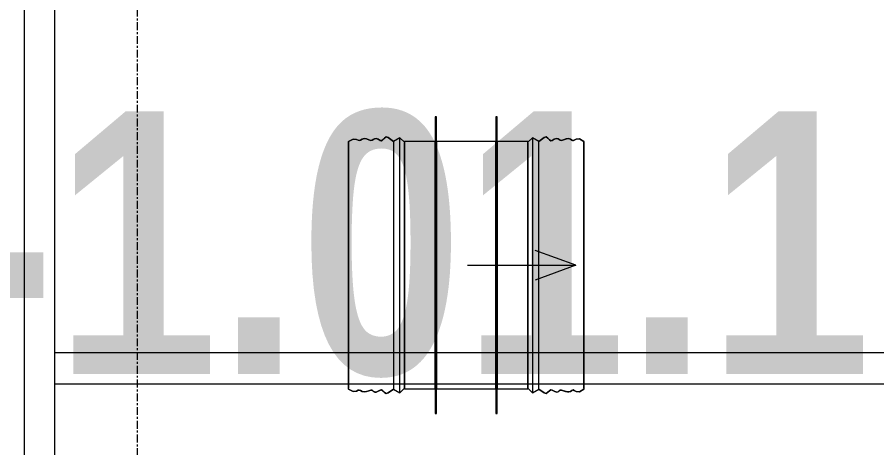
# Model space of a CAD drawing. Header units: millimetres. Extents: x -22227 to 20164, y 15335 to 61747.
# Drawn here: x 3007 to 4398, y 55438 to 56135 of the extents above; entities that cross this region are included whole.
import ezdxf

# ---------------------------------------------------------------- set-up
doc = ezdxf.new("R2010")
doc.units = ezdxf.units.MM
doc.linetypes.add('Grid Line', pattern=[22.225, 12.7, -3.175, 3.175, -3.175])
for name, color, linetype, lineweight in [('A-DETL-THIN', 7, 'Continuous', 9), ('A-WALL', 7, 'Continuous', 9), ('G-ANNO-TEXT', 7, 'Continuous', 9), ('M-EQPM', 7, 'Continuous', 5), ('S-GRID', 7, 'Continuous', 9)]:
    doc.layers.add(name, color=color, linetype=linetype, lineweight=lineweight)
doc.styles.add('Arial_B', font='arialbd.ttf', dxfattribs={"width": 0.8, "height": 425})

# ---------------------------------------------------------------- blocks, each defined once
blk = doc.blocks.new('AK-SGS-M3-A_rvt-1-MẶT BẰNG BỐ TRÍ THIẾT BỊ')
at = {"layer": 'A-WALL', "color": 253, "true_color": 0xaaaaaa}
for p, q in [((3017.8, 58116.9), (3017.8, 54494.4)), ((3067.8, 55591.9), (3067.8, 57251.9)), ((5926.4, 55591.9), (3067.8, 55591.9)), ((3067.8, 54494.4), (3067.8, 55541.9)), ((3067.8, 55541.9), (5926.4, 55541.9))]:
    blk.add_line(p, q, dxfattribs=at)
at = {"layer": 'A-WALL', "color": 254, "true_color": 0xcccccc}
for p, q in [((3017.8, 58116.9), (3017.8, 55391.9)), ((3067.8, 55591.9), (3067.8, 57251.9)), ((5926.4, 55591.9), (3067.8, 55591.9)), ((3067.8, 55391.9), (3067.8, 55541.9)), ((3067.8, 55541.9), (5926.4, 55541.9))]:
    blk.add_line(p, q, dxfattribs=at)
at = {"layer": 'A-WALL', "color": 254, "true_color": 0xe0e0e0}
blk.add_line((3067.8, 55541.9), (3067.8, 55591.9), dxfattribs=at)
blk.add_line((3067.8, 55541.9), (3067.8, 55591.9), dxfattribs=at)
blk = doc.blocks.new('03_DSC_Fan _axial_ - QUẠT THẢI TRỤC 400x200-1932861-MẶT BẰNG BỐ TRÍ THIẾT BỊ')
at = {"layer": 'M-EQPM', "color": 34, "true_color": 0x994c00}
for p, q in [((52, 240), (50, 240)), ((50, 240), (50, -240)), ((50, 240), (50, -240)), ((52, -240), (52, 240)), ((52, -240), (52, 240)), ((150, 240), (148, 240)), ((148, 240), (148, -240)), ((148, 240), (148, -240)), ((150, -240), (150, 240)), ((150, -240), (150, 240)), ((-90.6, -200.4), (-90.6, 200.4)), ((-90.6, -200.4), (-90.6, 200.4)), ((-90.6, 199), (-90.6, -199)), ((-90.6, 199), (-90.6, -199)), ((-7.2, 206.2), (-17.4, 200.4)), ((-17.4, 200.4), (-17.4, -200.4)), ((-17.4, 200.4), (-17.4, -200.4)), ((0, 199), (-7.2, 206.2)), ((-7.2, -206.2), (-7.2, 206.2)), ((-7.2, -206.2), (-7.2, 206.2)), ((200, 200), (0, 200)), ((0, 200), (0, -200)), ((0, 200), (0, -200)), ((0, 199), (0, -199)), ((0, 199), (0, -199)), ((0, -198), (0, 198)), ((0, -198), (0, 198)), ((50, -199), (50, 199)), ((50, -199), (50, 199)), ((52, 199), (52, -199)), ((52, 199), (52, -199)), ((148, -199), (148, 199)), ((148, -199), (148, 199)), ((150, 199), (150, -199)), ((150, 199), (150, -199)), ((207.2, 206.2), (200, 199)), ((200, -200), (200, 200)), ((200, -200), (200, 200)), ((200, -199), (200, 199)), ((200, -199), (200, 199)), ((200, 198), (200, -198)), ((200, 198), (200, -198)), ((217.4, 200.4), (207.2, 206.2)), ((207.2, 206.2), (207.2, -206.2)), ((207.2, 206.2), (207.2, -206.2)), ((217.4, -200.4), (217.4, 200.4)), ((217.4, -200.4), (217.4, 200.4)), ((290.6, 200.4), (290.6, -200.4)), ((290.6, 200.4), (290.6, -200.4)), ((290.6, -199), (290.6, 199)), ((290.6, -199), (290.6, 199)), ((277.3, 0), (211.5, 23.9)), ((102, 0), (277.3, 0)), ((277.3, 0), (211.5, -23.9)), ((-17.4, -200.4), (-7.2, -206.2)), ((-7.2, -206.2), (0, -199)), ((0, -200), (200, -200)), ((200, -199), (207.2, -206.2)), ((207.2, -206.2), (217.4, -200.4)), ((50, -240), (52, -240)), ((148, -240), (150, -240))]:
    blk.add_line(p, q, dxfattribs=at)
at = {"layer": 'M-EQPM', "color": 34, "true_color": 0x994c00, "flags": 128}
for points in [[(-90.6, 200.4), (-83, 204.1), (-77.7, 203.5), (-74.7, 202.2), (-72.9, 201.8), (-70.9, 202.5), (-68.4, 204), (-65.1, 204.9), (-61.3, 204.3), (-57.4, 202.9), (-54.2, 201.9), (-52.1, 202.2), (-50.4, 203.4), (-48.5, 204.7), (-45.8, 205.1), (-42.3, 203.7), (-38.9, 201.9), (-36.8, 201.6), (-34.9, 202.9), (-32.2, 205.6), (-29.5, 207.5), (-26, 206.4), (-17.4, 200.4)], [(-17.4, 200.4), (-26, 206.4), (-29.5, 207.5), (-32.2, 205.6), (-34.9, 202.9), (-36.8, 201.6), (-38.9, 201.9), (-42.3, 203.7), (-45.8, 205.1), (-48.5, 204.7), (-50.4, 203.4), (-52.1, 202.2), (-54.2, 201.9), (-57.4, 202.9), (-61.3, 204.3), (-65.1, 204.9), (-68.4, 204), (-70.9, 202.5), (-72.9, 201.8), (-74.7, 202.2), (-77.7, 203.5), (-83, 204.1), (-90.6, 200.4)], [(-50.8, 203.1), (-49.4, 204.2), (-48.6, 204.7), (-47.9, 205), (-47.2, 205.1), (-46.6, 205.2), (-45.9, 205.1), (-44.5, 204.8), (-37.4, 201.5), (-37, 201.5), (-36.5, 201.7), (-36.1, 201.9), (-35.2, 202.7), (-31.1, 206.5), (-30.1, 207.2), (-29.8, 207.4)], [(217.4, 200.4), (226.1, 206.4), (229.6, 207.5), (232.3, 205.5), (235, 202.9), (236.9, 201.5), (239, 201.9), (242.4, 203.8), (246, 205.1), (248.6, 204.7), (250.5, 203.3), (252.2, 202.2), (254.4, 201.9), (257.7, 203), (261.6, 204.4), (265.4, 204.9), (268.6, 203.9), (271.1, 202.4), (273, 201.7), (274.9, 202.4), (278, 203.9), (283.2, 204.7), (290.6, 200.4)], [(290.6, 200.4), (283.2, 204.7), (278, 203.9), (274.9, 202.4), (273, 201.7), (271.1, 202.4), (268.6, 203.9), (265.4, 204.9), (261.6, 204.4), (257.7, 203), (254.4, 201.9), (252.2, 202.2), (250.5, 203.3), (248.6, 204.7), (246, 205.1), (242.4, 203.8), (239, 201.9), (236.9, 201.5), (235, 202.9), (232.3, 205.5), (229.6, 207.5), (226.1, 206.4), (217.4, 200.4)], [(254.4, 201.9), (255.9, 202.3), (260.9, 204.2), (264.1, 204.9), (266, 204.8), (267.6, 204.3), (271.2, 202.4), (272.3, 201.9), (272.8, 201.7), (273.2, 201.8), (273.7, 201.9), (275.9, 202.9), (278.2, 204), (279.2, 204.4)], [(-17.4, -200.4), (-26, -206.4), (-29.5, -207.5), (-32.2, -205.6), (-34.9, -202.9), (-36.8, -201.6), (-38.9, -201.9), (-42.3, -203.7), (-45.8, -205.1), (-48.5, -204.7), (-50.4, -203.4), (-52.1, -202.2), (-54.2, -201.9), (-57.4, -202.9), (-61.3, -204.3), (-65.1, -204.9), (-68.4, -204), (-70.9, -202.5), (-72.9, -201.8), (-74.7, -202.2), (-77.7, -203.5), (-83, -204.1), (-90.6, -200.4)], [(-90.6, -200.4), (-83, -204.1), (-77.7, -203.5), (-74.7, -202.2), (-72.9, -201.8), (-70.9, -202.5), (-68.4, -204), (-65.1, -204.9), (-61.3, -204.3), (-57.4, -202.9), (-54.2, -201.9), (-52.1, -202.2), (-50.4, -203.4), (-48.5, -204.7), (-45.8, -205.1), (-42.3, -203.7), (-38.9, -201.9), (-36.8, -201.6), (-34.9, -202.9), (-32.2, -205.6), (-29.5, -207.5), (-26, -206.4), (-17.4, -200.4)], [(-50.8, -203.1), (-49.4, -204.2), (-48.6, -204.7), (-47.9, -205), (-47.2, -205.1), (-46.6, -205.2), (-45.9, -205.1), (-44.5, -204.8), (-37.4, -201.5), (-37, -201.5), (-36.5, -201.7), (-36.1, -201.9), (-35.2, -202.7), (-31.1, -206.5), (-30.1, -207.2), (-29.8, -207.4)], [(290.6, -200.4), (283.2, -204.7), (278, -203.9), (274.9, -202.4), (273, -201.7), (271.1, -202.4), (268.6, -203.9), (265.4, -204.9), (261.6, -204.4), (257.7, -203), (254.4, -201.9), (252.2, -202.2), (250.5, -203.3), (248.6, -204.7), (246, -205.1), (242.4, -203.8), (239, -201.9), (236.9, -201.5), (235, -202.9), (232.3, -205.5), (229.6, -207.5), (226.1, -206.4), (217.4, -200.4)], [(217.4, -200.4), (226.1, -206.4), (229.6, -207.5), (232.3, -205.5), (235, -202.9), (236.9, -201.5), (239, -201.9), (242.4, -203.8), (246, -205.1), (248.6, -204.7), (250.5, -203.3), (252.2, -202.2), (254.4, -201.9), (257.7, -203), (261.6, -204.4), (265.4, -204.9), (268.6, -203.9), (271.1, -202.4), (273, -201.7), (274.9, -202.4), (278, -203.9), (283.2, -204.7), (290.6, -200.4)], [(254.4, -201.9), (255.9, -202.3), (260.9, -204.2), (264.1, -204.9), (266, -204.8), (267.6, -204.3), (271.2, -202.4), (272.3, -201.9), (272.8, -201.7), (273.2, -201.8), (273.7, -201.9), (275.9, -202.9), (278.2, -204), (279.2, -204.4)]]:
    blk.add_lwpolyline(points, dxfattribs=at)
blk = doc.blocks.new('03_DSC_Fan _axial_ - QUẠT THẢI TRỤC 400x200-V171-MẶT BẰNG BỐ TRÍ THIẾT BỊ')
at = {"layer": 'A-DETL-THIN', "color": 34, "true_color": 0x994c00}
for p, q in [((-30.1, 207.2), (-29.8, 207.4)), ((-30.1, -207.2), (-29.8, -207.4))]:
    blk.add_line(p, q, dxfattribs=at)
at = {"layer": 'M-EQPM', "color": 34, "true_color": 0x994c00}
for p, q in [((52, 240), (50, 240)), ((50, 240), (50, -240)), ((50, 240), (50, -240)), ((52, 240), (50, 240)), ((50, 240), (50, -240)), ((50, 240), (50, -240)), ((52, -240), (52, 240)), ((52, -240), (52, 240)), ((52, -240), (52, 240)), ((52, -240), (52, 240)), ((150, 240), (148, 240)), ((148, 240), (148, -240)), ((148, 240), (148, -240)), ((150, 240), (148, 240)), ((148, 240), (148, -240)), ((148, 240), (148, -240)), ((150, -240), (150, 240)), ((150, -240), (150, 240)), ((150, -240), (150, 240)), ((150, -240), (150, 240)), ((-90.6, -200.4), (-90.6, 200.4)), ((-90.6, -200.4), (-90.6, 200.4)), ((-90.6, -200.4), (-90.6, 200.4)), ((-90.6, -200.4), (-90.6, 200.4)), ((-90.6, 199), (-90.6, -199)), ((-90.6, 199), (-90.6, -199)), ((-90.6, 199), (-90.6, -199)), ((-90.6, 199), (-90.6, -199)), ((-7.2, 206.2), (-17.4, 200.4)), ((-7.2, 206.2), (-17.4, 200.4)), ((-17.4, 200.4), (-17.4, -200.4)), ((-17.4, 200.4), (-17.4, -200.4)), ((-17.4, 200.4), (-17.4, -200.4)), ((-17.4, 200.4), (-17.4, -200.4)), ((0, 199), (-7.2, 206.2)), ((-7.2, -206.2), (-7.2, 206.2)), ((-7.2, -206.2), (-7.2, 206.2)), ((0, 199), (-7.2, 206.2)), ((-7.2, -206.2), (-7.2, 206.2)), ((-7.2, -206.2), (-7.2, 206.2)), ((200, 200), (0, 200)), ((0, 200), (0, -200)), ((0, 200), (0, -200)), ((200, 200), (0, 200)), ((0, 200), (0, -200)), ((0, 200), (0, -200)), ((0, 199), (0, -199)), ((0, 199), (0, -199)), ((0, 199), (0, -199)), ((0, 199), (0, -199)), ((0, -198), (0, 198)), ((0, -198), (0, 198)), ((0, -198), (0, 198)), ((0, -198), (0, 198)), ((50, -199), (50, 199)), ((50, -199), (50, 199)), ((50, -199), (50, 199)), ((50, -199), (50, 199)), ((52, 199), (52, -199)), ((52, 199), (52, -199)), ((52, 199), (52, -199)), ((52, 199), (52, -199)), ((148, -199), (148, 199)), ((148, -199), (148, 199)), ((148, -199), (148, 199)), ((148, -199), (148, 199)), ((150, 199), (150, -199)), ((150, 199), (150, -199)), ((150, 199), (150, -199)), ((150, 199), (150, -199)), ((207.2, 206.2), (200, 199)), ((207.2, 206.2), (200, 199)), ((200, -200), (200, 200)), ((200, -200), (200, 200)), ((200, -200), (200, 200)), ((200, -200), (200, 200)), ((200, -199), (200, 199)), ((200, -199), (200, 199)), ((200, -199), (200, 199)), ((200, -199), (200, 199)), ((200, 198), (200, -198)), ((200, 198), (200, -198)), ((200, 198), (200, -198)), ((200, 198), (200, -198)), ((217.4, 200.4), (207.2, 206.2)), ((207.2, 206.2), (207.2, -206.2)), ((207.2, 206.2), (207.2, -206.2)), ((217.4, 200.4), (207.2, 206.2)), ((207.2, 206.2), (207.2, -206.2)), ((207.2, 206.2), (207.2, -206.2)), ((217.4, -200.4), (217.4, 200.4)), ((217.4, -200.4), (217.4, 200.4)), ((217.4, -200.4), (217.4, 200.4)), ((217.4, -200.4), (217.4, 200.4)), ((290.6, 200.4), (290.6, -200.4)), ((290.6, 200.4), (290.6, -200.4)), ((290.6, 200.4), (290.6, -200.4)), ((290.6, 200.4), (290.6, -200.4)), ((290.6, -199), (290.6, 199)), ((290.6, -199), (290.6, 199)), ((290.6, -199), (290.6, 199)), ((290.6, -199), (290.6, 199)), ((277.3, 0), (211.5, 23.9)), ((277.3, 0), (211.5, 23.9)), ((102, 0), (277.3, 0)), ((102, 0), (277.3, 0)), ((277.3, 0), (211.5, -23.9)), ((277.3, 0), (211.5, -23.9)), ((-17.4, -200.4), (-7.2, -206.2)), ((-17.4, -200.4), (-7.2, -206.2)), ((-7.2, -206.2), (0, -199)), ((-7.2, -206.2), (0, -199)), ((0, -200), (200, -200)), ((0, -200), (200, -200)), ((200, -199), (207.2, -206.2)), ((200, -199), (207.2, -206.2)), ((207.2, -206.2), (217.4, -200.4)), ((207.2, -206.2), (217.4, -200.4)), ((50, -240), (52, -240)), ((50, -240), (52, -240)), ((148, -240), (150, -240)), ((148, -240), (150, -240))]:
    blk.add_line(p, q, dxfattribs=at)
at = {"layer": 'M-EQPM', "color": 34, "true_color": 0x994c00, "flags": 128}
for points in [[(-90.6, 200.4), (-83, 204.1), (-77.7, 203.5), (-74.7, 202.2), (-72.9, 201.8), (-70.9, 202.5), (-68.4, 204), (-65.1, 204.9), (-61.3, 204.3), (-57.4, 202.9), (-54.2, 201.9), (-52.1, 202.2), (-50.4, 203.4), (-48.5, 204.7), (-45.8, 205.1), (-42.3, 203.7), (-38.9, 201.9), (-36.8, 201.6), (-34.9, 202.9), (-32.2, 205.6), (-29.5, 207.5), (-26, 206.4), (-17.4, 200.4)], [(-17.4, 200.4), (-26, 206.4), (-29.5, 207.5), (-32.2, 205.6), (-34.9, 202.9), (-36.8, 201.6), (-38.9, 201.9), (-42.3, 203.7), (-45.8, 205.1), (-48.5, 204.7), (-50.4, 203.4), (-52.1, 202.2), (-54.2, 201.9), (-57.4, 202.9), (-61.3, 204.3), (-65.1, 204.9), (-68.4, 204), (-70.9, 202.5), (-72.9, 201.8), (-74.7, 202.2), (-77.7, 203.5), (-83, 204.1), (-90.6, 200.4)], [(-90.6, 200.4), (-83, 204.1), (-77.7, 203.5), (-74.7, 202.2), (-72.9, 201.8), (-70.9, 202.5), (-68.4, 204), (-65.1, 204.9), (-61.3, 204.3), (-57.4, 202.9), (-54.2, 201.9), (-52.1, 202.2), (-50.4, 203.4), (-48.5, 204.7), (-45.8, 205.1), (-42.3, 203.7), (-38.9, 201.9), (-36.8, 201.6), (-34.9, 202.9), (-32.2, 205.6), (-29.5, 207.5), (-26, 206.4), (-17.4, 200.4)], [(-17.4, 200.4), (-26, 206.4), (-29.5, 207.5), (-32.2, 205.6), (-34.9, 202.9), (-36.8, 201.6), (-38.9, 201.9), (-42.3, 203.7), (-45.8, 205.1), (-48.5, 204.7), (-50.4, 203.4), (-52.1, 202.2), (-54.2, 201.9), (-57.4, 202.9), (-61.3, 204.3), (-65.1, 204.9), (-68.4, 204), (-70.9, 202.5), (-72.9, 201.8), (-74.7, 202.2), (-77.7, 203.5), (-83, 204.1), (-90.6, 200.4)], [(-50.8, 203.1), (-49.4, 204.2), (-48.6, 204.7), (-47.9, 205), (-47.2, 205.1), (-46.6, 205.2), (-45.9, 205.1), (-44.5, 204.8), (-37.4, 201.5), (-37, 201.5), (-36.5, 201.7), (-36.1, 201.9), (-35.2, 202.7), (-31.1, 206.5), (-30.1, 207.2), (-29.8, 207.4)], [(-50.8, 203.1), (-49.4, 204.2), (-48.6, 204.7), (-47.9, 205), (-47.2, 205.1), (-46.6, 205.2), (-45.9, 205.1), (-44.5, 204.8), (-37.4, 201.5), (-37, 201.5), (-36.5, 201.7), (-36.1, 201.9), (-35.2, 202.7), (-31.1, 206.5), (-30.1, 207.2), (-29.8, 207.4)], [(217.4, 200.4), (226.1, 206.4), (229.6, 207.5), (232.3, 205.5), (235, 202.9), (236.9, 201.5), (239, 201.9), (242.4, 203.8), (246, 205.1), (248.6, 204.7), (250.5, 203.3), (252.2, 202.2), (254.4, 201.9), (257.7, 203), (261.6, 204.4), (265.4, 204.9), (268.6, 203.9), (271.1, 202.4), (273, 201.7), (274.9, 202.4), (278, 203.9), (283.2, 204.7), (290.6, 200.4)], [(290.6, 200.4), (283.2, 204.7), (278, 203.9), (274.9, 202.4), (273, 201.7), (271.1, 202.4), (268.6, 203.9), (265.4, 204.9), (261.6, 204.4), (257.7, 203), (254.4, 201.9), (252.2, 202.2), (250.5, 203.3), (248.6, 204.7), (246, 205.1), (242.4, 203.8), (239, 201.9), (236.9, 201.5), (235, 202.9), (232.3, 205.5), (229.6, 207.5), (226.1, 206.4), (217.4, 200.4)], [(217.4, 200.4), (226.1, 206.4), (229.6, 207.5), (232.3, 205.5), (235, 202.9), (236.9, 201.5), (239, 201.9), (242.4, 203.8), (246, 205.1), (248.6, 204.7), (250.5, 203.3), (252.2, 202.2), (254.4, 201.9), (257.7, 203), (261.6, 204.4), (265.4, 204.9), (268.6, 203.9), (271.1, 202.4), (273, 201.7), (274.9, 202.4), (278, 203.9), (283.2, 204.7), (290.6, 200.4)], [(290.6, 200.4), (283.2, 204.7), (278, 203.9), (274.9, 202.4), (273, 201.7), (271.1, 202.4), (268.6, 203.9), (265.4, 204.9), (261.6, 204.4), (257.7, 203), (254.4, 201.9), (252.2, 202.2), (250.5, 203.3), (248.6, 204.7), (246, 205.1), (242.4, 203.8), (239, 201.9), (236.9, 201.5), (235, 202.9), (232.3, 205.5), (229.6, 207.5), (226.1, 206.4), (217.4, 200.4)], [(254.4, 201.9), (255.9, 202.3), (260.9, 204.2), (264.1, 204.9), (266, 204.8), (267.6, 204.3), (271.2, 202.4), (272.3, 201.9), (272.8, 201.7), (273.2, 201.8), (273.7, 201.9), (275.9, 202.9), (278.2, 204), (279.2, 204.4)], [(254.4, 201.9), (255.9, 202.3), (260.9, 204.2), (264.1, 204.9), (266, 204.8), (267.6, 204.3), (271.2, 202.4), (272.3, 201.9), (272.8, 201.7), (273.2, 201.8), (273.7, 201.9), (275.9, 202.9), (278.2, 204), (279.2, 204.4)], [(-17.4, -200.4), (-26, -206.4), (-29.5, -207.5), (-32.2, -205.6), (-34.9, -202.9), (-36.8, -201.6), (-38.9, -201.9), (-42.3, -203.7), (-45.8, -205.1), (-48.5, -204.7), (-50.4, -203.4), (-52.1, -202.2), (-54.2, -201.9), (-57.4, -202.9), (-61.3, -204.3), (-65.1, -204.9), (-68.4, -204), (-70.9, -202.5), (-72.9, -201.8), (-74.7, -202.2), (-77.7, -203.5), (-83, -204.1), (-90.6, -200.4)], [(-90.6, -200.4), (-83, -204.1), (-77.7, -203.5), (-74.7, -202.2), (-72.9, -201.8), (-70.9, -202.5), (-68.4, -204), (-65.1, -204.9), (-61.3, -204.3), (-57.4, -202.9), (-54.2, -201.9), (-52.1, -202.2), (-50.4, -203.4), (-48.5, -204.7), (-45.8, -205.1), (-42.3, -203.7), (-38.9, -201.9), (-36.8, -201.6), (-34.9, -202.9), (-32.2, -205.6), (-29.5, -207.5), (-26, -206.4), (-17.4, -200.4)], [(-17.4, -200.4), (-26, -206.4), (-29.5, -207.5), (-32.2, -205.6), (-34.9, -202.9), (-36.8, -201.6), (-38.9, -201.9), (-42.3, -203.7), (-45.8, -205.1), (-48.5, -204.7), (-50.4, -203.4), (-52.1, -202.2), (-54.2, -201.9), (-57.4, -202.9), (-61.3, -204.3), (-65.1, -204.9), (-68.4, -204), (-70.9, -202.5), (-72.9, -201.8), (-74.7, -202.2), (-77.7, -203.5), (-83, -204.1), (-90.6, -200.4)], [(-90.6, -200.4), (-83, -204.1), (-77.7, -203.5), (-74.7, -202.2), (-72.9, -201.8), (-70.9, -202.5), (-68.4, -204), (-65.1, -204.9), (-61.3, -204.3), (-57.4, -202.9), (-54.2, -201.9), (-52.1, -202.2), (-50.4, -203.4), (-48.5, -204.7), (-45.8, -205.1), (-42.3, -203.7), (-38.9, -201.9), (-36.8, -201.6), (-34.9, -202.9), (-32.2, -205.6), (-29.5, -207.5), (-26, -206.4), (-17.4, -200.4)], [(-50.8, -203.1), (-49.4, -204.2), (-48.6, -204.7), (-47.9, -205), (-47.2, -205.1), (-46.6, -205.2), (-45.9, -205.1), (-44.5, -204.8), (-37.4, -201.5), (-37, -201.5), (-36.5, -201.7), (-36.1, -201.9), (-35.2, -202.7), (-31.1, -206.5), (-30.1, -207.2), (-29.8, -207.4)], [(-50.8, -203.1), (-49.4, -204.2), (-48.6, -204.7), (-47.9, -205), (-47.2, -205.1), (-46.6, -205.2), (-45.9, -205.1), (-44.5, -204.8), (-37.4, -201.5), (-37, -201.5), (-36.5, -201.7), (-36.1, -201.9), (-35.2, -202.7), (-31.1, -206.5), (-30.1, -207.2), (-29.8, -207.4)], [(290.6, -200.4), (283.2, -204.7), (278, -203.9), (274.9, -202.4), (273, -201.7), (271.1, -202.4), (268.6, -203.9), (265.4, -204.9), (261.6, -204.4), (257.7, -203), (254.4, -201.9), (252.2, -202.2), (250.5, -203.3), (248.6, -204.7), (246, -205.1), (242.4, -203.8), (239, -201.9), (236.9, -201.5), (235, -202.9), (232.3, -205.5), (229.6, -207.5), (226.1, -206.4), (217.4, -200.4)], [(217.4, -200.4), (226.1, -206.4), (229.6, -207.5), (232.3, -205.5), (235, -202.9), (236.9, -201.5), (239, -201.9), (242.4, -203.8), (246, -205.1), (248.6, -204.7), (250.5, -203.3), (252.2, -202.2), (254.4, -201.9), (257.7, -203), (261.6, -204.4), (265.4, -204.9), (268.6, -203.9), (271.1, -202.4), (273, -201.7), (274.9, -202.4), (278, -203.9), (283.2, -204.7), (290.6, -200.4)], [(290.6, -200.4), (283.2, -204.7), (278, -203.9), (274.9, -202.4), (273, -201.7), (271.1, -202.4), (268.6, -203.9), (265.4, -204.9), (261.6, -204.4), (257.7, -203), (254.4, -201.9), (252.2, -202.2), (250.5, -203.3), (248.6, -204.7), (246, -205.1), (242.4, -203.8), (239, -201.9), (236.9, -201.5), (235, -202.9), (232.3, -205.5), (229.6, -207.5), (226.1, -206.4), (217.4, -200.4)], [(217.4, -200.4), (226.1, -206.4), (229.6, -207.5), (232.3, -205.5), (235, -202.9), (236.9, -201.5), (239, -201.9), (242.4, -203.8), (246, -205.1), (248.6, -204.7), (250.5, -203.3), (252.2, -202.2), (254.4, -201.9), (257.7, -203), (261.6, -204.4), (265.4, -204.9), (268.6, -203.9), (271.1, -202.4), (273, -201.7), (274.9, -202.4), (278, -203.9), (283.2, -204.7), (290.6, -200.4)], [(254.4, -201.9), (255.9, -202.3), (260.9, -204.2), (264.1, -204.9), (266, -204.8), (267.6, -204.3), (271.2, -202.4), (272.3, -201.9), (272.8, -201.7), (273.2, -201.8), (273.7, -201.9), (275.9, -202.9), (278.2, -204), (279.2, -204.4)], [(254.4, -201.9), (255.9, -202.3), (260.9, -204.2), (264.1, -204.9), (266, -204.8), (267.6, -204.3), (271.2, -202.4), (272.3, -201.9), (272.8, -201.7), (273.2, -201.8), (273.7, -201.9), (275.9, -202.9), (278.2, -204), (279.2, -204.4)]]:
    blk.add_lwpolyline(points, dxfattribs=at)
blk = doc.blocks.new('03_DSC_Fan _axial_ - QUẠT THẢI TRỤC 400x200-V176-MẶT BẰNG BỐ TRÍ THIẾT BỊ')
at = {"layer": 'A-DETL-THIN', "color": 34, "true_color": 0x994c00}
for p, q in [((-30.1, 207.2), (-29.8, 207.4)), ((-30.1, 207.2), (-29.8, 207.4)), ((-30.1, -207.2), (-29.8, -207.4)), ((-30.1, -207.2), (-29.8, -207.4))]:
    blk.add_line(p, q, dxfattribs=at)
at = {"layer": 'M-EQPM', "color": 34, "true_color": 0x994c00}
for p, q in [((52, 240), (50, 240)), ((50, 240), (50, -240)), ((50, 240), (50, -240)), ((52, 240), (50, 240)), ((50, 240), (50, -240)), ((50, 240), (50, -240)), ((52, -240), (52, 240)), ((52, -240), (52, 240)), ((52, -240), (52, 240)), ((52, -240), (52, 240)), ((150, 240), (148, 240)), ((148, 240), (148, -240)), ((148, 240), (148, -240)), ((150, 240), (148, 240)), ((148, 240), (148, -240)), ((148, 240), (148, -240)), ((150, -240), (150, 240)), ((150, -240), (150, 240)), ((150, -240), (150, 240)), ((150, -240), (150, 240)), ((-90.6, -200.4), (-90.6, 200.4)), ((-90.6, -200.4), (-90.6, 200.4)), ((-90.6, -200.4), (-90.6, 200.4)), ((-90.6, -200.4), (-90.6, 200.4)), ((-90.6, 199), (-90.6, -199)), ((-90.6, 199), (-90.6, -199)), ((-90.6, 199), (-90.6, -199)), ((-90.6, 199), (-90.6, -199)), ((-7.2, 206.2), (-17.4, 200.4)), ((-7.2, 206.2), (-17.4, 200.4)), ((-17.4, 200.4), (-17.4, -200.4)), ((-17.4, 200.4), (-17.4, -200.4)), ((-17.4, 200.4), (-17.4, -200.4)), ((-17.4, 200.4), (-17.4, -200.4)), ((0, 199), (-7.2, 206.2)), ((-7.2, -206.2), (-7.2, 206.2)), ((-7.2, -206.2), (-7.2, 206.2)), ((0, 199), (-7.2, 206.2)), ((-7.2, -206.2), (-7.2, 206.2)), ((-7.2, -206.2), (-7.2, 206.2)), ((200, 200), (0, 200)), ((0, 200), (0, -200)), ((0, 200), (0, -200)), ((200, 200), (0, 200)), ((0, 200), (0, -200)), ((0, 200), (0, -200)), ((0, 199), (0, -199)), ((0, 199), (0, -199)), ((0, 199), (0, -199)), ((0, 199), (0, -199)), ((0, -198), (0, 198)), ((0, -198), (0, 198)), ((0, -198), (0, 198)), ((0, -198), (0, 198)), ((50, -199), (50, 199)), ((50, -199), (50, 199)), ((50, -199), (50, 199)), ((50, -199), (50, 199)), ((52, 199), (52, -199)), ((52, 199), (52, -199)), ((52, 199), (52, -199)), ((52, 199), (52, -199)), ((148, -199), (148, 199)), ((148, -199), (148, 199)), ((148, -199), (148, 199)), ((148, -199), (148, 199)), ((150, 199), (150, -199)), ((150, 199), (150, -199)), ((150, 199), (150, -199)), ((150, 199), (150, -199)), ((207.2, 206.2), (200, 199)), ((207.2, 206.2), (200, 199)), ((200, -200), (200, 200)), ((200, -200), (200, 200)), ((200, -200), (200, 200)), ((200, -200), (200, 200)), ((200, -199), (200, 199)), ((200, -199), (200, 199)), ((200, -199), (200, 199)), ((200, -199), (200, 199)), ((200, 198), (200, -198)), ((200, 198), (200, -198)), ((200, 198), (200, -198)), ((200, 198), (200, -198)), ((217.4, 200.4), (207.2, 206.2)), ((207.2, 206.2), (207.2, -206.2)), ((207.2, 206.2), (207.2, -206.2)), ((217.4, 200.4), (207.2, 206.2)), ((207.2, 206.2), (207.2, -206.2)), ((207.2, 206.2), (207.2, -206.2)), ((217.4, -200.4), (217.4, 200.4)), ((217.4, -200.4), (217.4, 200.4)), ((217.4, -200.4), (217.4, 200.4)), ((217.4, -200.4), (217.4, 200.4)), ((290.6, 200.4), (290.6, -200.4)), ((290.6, 200.4), (290.6, -200.4)), ((290.6, 200.4), (290.6, -200.4)), ((290.6, 200.4), (290.6, -200.4)), ((290.6, -199), (290.6, 199)), ((290.6, -199), (290.6, 199)), ((290.6, -199), (290.6, 199)), ((290.6, -199), (290.6, 199)), ((277.3, 0), (211.5, 23.9)), ((277.3, 0), (211.5, 23.9)), ((102, 0), (277.3, 0)), ((102, 0), (277.3, 0)), ((277.3, 0), (211.5, -23.9)), ((277.3, 0), (211.5, -23.9)), ((-17.4, -200.4), (-7.2, -206.2)), ((-17.4, -200.4), (-7.2, -206.2)), ((-7.2, -206.2), (0, -199)), ((-7.2, -206.2), (0, -199)), ((0, -200), (200, -200)), ((0, -200), (200, -200)), ((200, -199), (207.2, -206.2)), ((200, -199), (207.2, -206.2)), ((207.2, -206.2), (217.4, -200.4)), ((207.2, -206.2), (217.4, -200.4)), ((50, -240), (52, -240)), ((50, -240), (52, -240)), ((148, -240), (150, -240)), ((148, -240), (150, -240))]:
    blk.add_line(p, q, dxfattribs=at)
at = {"layer": 'M-EQPM', "color": 34, "true_color": 0x994c00, "flags": 128}
for points in [[(-90.6, 200.4), (-83, 204.1), (-77.7, 203.5), (-74.7, 202.2), (-72.9, 201.8), (-70.9, 202.5), (-68.4, 204), (-65.1, 204.9), (-61.3, 204.3), (-57.4, 202.9), (-54.2, 201.9), (-52.1, 202.2), (-50.4, 203.4), (-48.5, 204.7), (-45.8, 205.1), (-42.3, 203.7), (-38.9, 201.9), (-36.8, 201.6), (-34.9, 202.9), (-32.2, 205.6), (-29.5, 207.5), (-26, 206.4), (-17.4, 200.4)], [(-17.4, 200.4), (-26, 206.4), (-29.5, 207.5), (-32.2, 205.6), (-34.9, 202.9), (-36.8, 201.6), (-38.9, 201.9), (-42.3, 203.7), (-45.8, 205.1), (-48.5, 204.7), (-50.4, 203.4), (-52.1, 202.2), (-54.2, 201.9), (-57.4, 202.9), (-61.3, 204.3), (-65.1, 204.9), (-68.4, 204), (-70.9, 202.5), (-72.9, 201.8), (-74.7, 202.2), (-77.7, 203.5), (-83, 204.1), (-90.6, 200.4)], [(-90.6, 200.4), (-83, 204.1), (-77.7, 203.5), (-74.7, 202.2), (-72.9, 201.8), (-70.9, 202.5), (-68.4, 204), (-65.1, 204.9), (-61.3, 204.3), (-57.4, 202.9), (-54.2, 201.9), (-52.1, 202.2), (-50.4, 203.4), (-48.5, 204.7), (-45.8, 205.1), (-42.3, 203.7), (-38.9, 201.9), (-36.8, 201.6), (-34.9, 202.9), (-32.2, 205.6), (-29.5, 207.5), (-26, 206.4), (-17.4, 200.4)], [(-17.4, 200.4), (-26, 206.4), (-29.5, 207.5), (-32.2, 205.6), (-34.9, 202.9), (-36.8, 201.6), (-38.9, 201.9), (-42.3, 203.7), (-45.8, 205.1), (-48.5, 204.7), (-50.4, 203.4), (-52.1, 202.2), (-54.2, 201.9), (-57.4, 202.9), (-61.3, 204.3), (-65.1, 204.9), (-68.4, 204), (-70.9, 202.5), (-72.9, 201.8), (-74.7, 202.2), (-77.7, 203.5), (-83, 204.1), (-90.6, 200.4)], [(-50.8, 203.1), (-49.4, 204.2), (-48.6, 204.7), (-47.9, 205), (-47.2, 205.1), (-46.6, 205.2), (-45.9, 205.1), (-44.5, 204.8), (-37.4, 201.5), (-37, 201.5), (-36.5, 201.7), (-36.1, 201.9), (-35.2, 202.7), (-31.1, 206.5), (-30.1, 207.2), (-29.8, 207.4)], [(-50.8, 203.1), (-49.4, 204.2), (-48.6, 204.7), (-47.9, 205), (-47.2, 205.1), (-46.6, 205.2), (-45.9, 205.1), (-44.5, 204.8), (-37.4, 201.5), (-37, 201.5), (-36.5, 201.7), (-36.1, 201.9), (-35.2, 202.7), (-31.1, 206.5), (-30.1, 207.2), (-29.8, 207.4)], [(217.4, 200.4), (226.1, 206.4), (229.6, 207.5), (232.3, 205.5), (235, 202.9), (236.9, 201.5), (239, 201.9), (242.4, 203.8), (246, 205.1), (248.6, 204.7), (250.5, 203.3), (252.2, 202.2), (254.4, 201.9), (257.7, 203), (261.6, 204.4), (265.4, 204.9), (268.6, 203.9), (271.1, 202.4), (273, 201.7), (274.9, 202.4), (278, 203.9), (283.2, 204.7), (290.6, 200.4)], [(290.6, 200.4), (283.2, 204.7), (278, 203.9), (274.9, 202.4), (273, 201.7), (271.1, 202.4), (268.6, 203.9), (265.4, 204.9), (261.6, 204.4), (257.7, 203), (254.4, 201.9), (252.2, 202.2), (250.5, 203.3), (248.6, 204.7), (246, 205.1), (242.4, 203.8), (239, 201.9), (236.9, 201.5), (235, 202.9), (232.3, 205.5), (229.6, 207.5), (226.1, 206.4), (217.4, 200.4)], [(217.4, 200.4), (226.1, 206.4), (229.6, 207.5), (232.3, 205.5), (235, 202.9), (236.9, 201.5), (239, 201.9), (242.4, 203.8), (246, 205.1), (248.6, 204.7), (250.5, 203.3), (252.2, 202.2), (254.4, 201.9), (257.7, 203), (261.6, 204.4), (265.4, 204.9), (268.6, 203.9), (271.1, 202.4), (273, 201.7), (274.9, 202.4), (278, 203.9), (283.2, 204.7), (290.6, 200.4)], [(290.6, 200.4), (283.2, 204.7), (278, 203.9), (274.9, 202.4), (273, 201.7), (271.1, 202.4), (268.6, 203.9), (265.4, 204.9), (261.6, 204.4), (257.7, 203), (254.4, 201.9), (252.2, 202.2), (250.5, 203.3), (248.6, 204.7), (246, 205.1), (242.4, 203.8), (239, 201.9), (236.9, 201.5), (235, 202.9), (232.3, 205.5), (229.6, 207.5), (226.1, 206.4), (217.4, 200.4)], [(254.4, 201.9), (255.9, 202.3), (260.9, 204.2), (264.1, 204.9), (266, 204.8), (267.6, 204.3), (271.2, 202.4), (272.3, 201.9), (272.8, 201.7), (273.2, 201.8), (273.7, 201.9), (275.9, 202.9), (278.2, 204), (279.2, 204.4)], [(254.4, 201.9), (255.9, 202.3), (260.9, 204.2), (264.1, 204.9), (266, 204.8), (267.6, 204.3), (271.2, 202.4), (272.3, 201.9), (272.8, 201.7), (273.2, 201.8), (273.7, 201.9), (275.9, 202.9), (278.2, 204), (279.2, 204.4)], [(-17.4, -200.4), (-26, -206.4), (-29.5, -207.5), (-32.2, -205.6), (-34.9, -202.9), (-36.8, -201.6), (-38.9, -201.9), (-42.3, -203.7), (-45.8, -205.1), (-48.5, -204.7), (-50.4, -203.4), (-52.1, -202.2), (-54.2, -201.9), (-57.4, -202.9), (-61.3, -204.3), (-65.1, -204.9), (-68.4, -204), (-70.9, -202.5), (-72.9, -201.8), (-74.7, -202.2), (-77.7, -203.5), (-83, -204.1), (-90.6, -200.4)], [(-90.6, -200.4), (-83, -204.1), (-77.7, -203.5), (-74.7, -202.2), (-72.9, -201.8), (-70.9, -202.5), (-68.4, -204), (-65.1, -204.9), (-61.3, -204.3), (-57.4, -202.9), (-54.2, -201.9), (-52.1, -202.2), (-50.4, -203.4), (-48.5, -204.7), (-45.8, -205.1), (-42.3, -203.7), (-38.9, -201.9), (-36.8, -201.6), (-34.9, -202.9), (-32.2, -205.6), (-29.5, -207.5), (-26, -206.4), (-17.4, -200.4)], [(-17.4, -200.4), (-26, -206.4), (-29.5, -207.5), (-32.2, -205.6), (-34.9, -202.9), (-36.8, -201.6), (-38.9, -201.9), (-42.3, -203.7), (-45.8, -205.1), (-48.5, -204.7), (-50.4, -203.4), (-52.1, -202.2), (-54.2, -201.9), (-57.4, -202.9), (-61.3, -204.3), (-65.1, -204.9), (-68.4, -204), (-70.9, -202.5), (-72.9, -201.8), (-74.7, -202.2), (-77.7, -203.5), (-83, -204.1), (-90.6, -200.4)], [(-90.6, -200.4), (-83, -204.1), (-77.7, -203.5), (-74.7, -202.2), (-72.9, -201.8), (-70.9, -202.5), (-68.4, -204), (-65.1, -204.9), (-61.3, -204.3), (-57.4, -202.9), (-54.2, -201.9), (-52.1, -202.2), (-50.4, -203.4), (-48.5, -204.7), (-45.8, -205.1), (-42.3, -203.7), (-38.9, -201.9), (-36.8, -201.6), (-34.9, -202.9), (-32.2, -205.6), (-29.5, -207.5), (-26, -206.4), (-17.4, -200.4)], [(-50.8, -203.1), (-49.4, -204.2), (-48.6, -204.7), (-47.9, -205), (-47.2, -205.1), (-46.6, -205.2), (-45.9, -205.1), (-44.5, -204.8), (-37.4, -201.5), (-37, -201.5), (-36.5, -201.7), (-36.1, -201.9), (-35.2, -202.7), (-31.1, -206.5), (-30.1, -207.2), (-29.8, -207.4)], [(-50.8, -203.1), (-49.4, -204.2), (-48.6, -204.7), (-47.9, -205), (-47.2, -205.1), (-46.6, -205.2), (-45.9, -205.1), (-44.5, -204.8), (-37.4, -201.5), (-37, -201.5), (-36.5, -201.7), (-36.1, -201.9), (-35.2, -202.7), (-31.1, -206.5), (-30.1, -207.2), (-29.8, -207.4)], [(290.6, -200.4), (283.2, -204.7), (278, -203.9), (274.9, -202.4), (273, -201.7), (271.1, -202.4), (268.6, -203.9), (265.4, -204.9), (261.6, -204.4), (257.7, -203), (254.4, -201.9), (252.2, -202.2), (250.5, -203.3), (248.6, -204.7), (246, -205.1), (242.4, -203.8), (239, -201.9), (236.9, -201.5), (235, -202.9), (232.3, -205.5), (229.6, -207.5), (226.1, -206.4), (217.4, -200.4)], [(217.4, -200.4), (226.1, -206.4), (229.6, -207.5), (232.3, -205.5), (235, -202.9), (236.9, -201.5), (239, -201.9), (242.4, -203.8), (246, -205.1), (248.6, -204.7), (250.5, -203.3), (252.2, -202.2), (254.4, -201.9), (257.7, -203), (261.6, -204.4), (265.4, -204.9), (268.6, -203.9), (271.1, -202.4), (273, -201.7), (274.9, -202.4), (278, -203.9), (283.2, -204.7), (290.6, -200.4)], [(290.6, -200.4), (283.2, -204.7), (278, -203.9), (274.9, -202.4), (273, -201.7), (271.1, -202.4), (268.6, -203.9), (265.4, -204.9), (261.6, -204.4), (257.7, -203), (254.4, -201.9), (252.2, -202.2), (250.5, -203.3), (248.6, -204.7), (246, -205.1), (242.4, -203.8), (239, -201.9), (236.9, -201.5), (235, -202.9), (232.3, -205.5), (229.6, -207.5), (226.1, -206.4), (217.4, -200.4)], [(217.4, -200.4), (226.1, -206.4), (229.6, -207.5), (232.3, -205.5), (235, -202.9), (236.9, -201.5), (239, -201.9), (242.4, -203.8), (246, -205.1), (248.6, -204.7), (250.5, -203.3), (252.2, -202.2), (254.4, -201.9), (257.7, -203), (261.6, -204.4), (265.4, -204.9), (268.6, -203.9), (271.1, -202.4), (273, -201.7), (274.9, -202.4), (278, -203.9), (283.2, -204.7), (290.6, -200.4)], [(254.4, -201.9), (255.9, -202.3), (260.9, -204.2), (264.1, -204.9), (266, -204.8), (267.6, -204.3), (271.2, -202.4), (272.3, -201.9), (272.8, -201.7), (273.2, -201.8), (273.7, -201.9), (275.9, -202.9), (278.2, -204), (279.2, -204.4)], [(254.4, -201.9), (255.9, -202.3), (260.9, -204.2), (264.1, -204.9), (266, -204.8), (267.6, -204.3), (271.2, -202.4), (272.3, -201.9), (272.8, -201.7), (273.2, -201.8), (273.7, -201.9), (275.9, -202.9), (278.2, -204), (279.2, -204.4)]]:
    blk.add_lwpolyline(points, dxfattribs=at)
blk = doc.blocks.new('AK-SGS-M3-Hrvt_rvt-1-MẶT BẰNG BỐ TRÍ THIẾT BỊ')
at = {"layer": 'M-EQPM', "lineweight": 9}
for name in ['03_DSC_Fan _axial_ - QUẠT THẢI TRỤC 400x200-1932861-MẶT BẰNG BỐ TRÍ THIẾT BỊ', '03_DSC_Fan _axial_ - QUẠT THẢI TRỤC 400x200-V171-MẶT BẰNG BỐ TRÍ THIẾT BỊ', '03_DSC_Fan _axial_ - QUẠT THẢI TRỤC 400x200-V176-MẶT BẰNG BỐ TRÍ THIẾT BỊ']:
    blk.add_blockref(name, (3633.1, 55733.6), dxfattribs=at)

msp = doc.modelspace()

# ---------------------------------------------------------------- linework, layer by layer
at = {"layer": 'S-GRID', "linetype": 'Grid Line'}
msp.add_line((3201.4, 15797.7), (3201.4, 59870.5), dxfattribs=at)

# ---------------------------------------------------------------- block references
at = {"lineweight": 5}
for name in ['AK-SGS-M3-Hrvt_rvt-1-MẶT BẰNG BỐ TRÍ THIẾT BỊ', 'AK-SGS-M3-A_rvt-1-MẶT BẰNG BỐ TRÍ THIẾT BỊ']:
    msp.add_blockref(name, (0, 0), dxfattribs=at)

# ---------------------------------------------------------------- texts
at = {"layer": 'G-ANNO-TEXT', "color": 1, "true_color": 0xff0000, "insert": (798.9, 55982.5), "char_height": 425, "width": 3616.689, "attachment_point": 1, "line_spacing_factor": 0.936439, "style": 'Arial_B'}
msp.add_mtext('\\pxt4.064,8.128,12.192,16.256,20.32,24.384,28.448,32.512,36.576,40.64,44.704,48.768,52.832,56.896,60.96,65.024,69.088,73.152,77.216,81.28,85.344,89.408,93.472,97.536,101.6,105.664,109.728,113.792,117.856,121.92,125.984,130.048;{HN-EAFE-1.01.1}', dxfattribs=at)

doc.saveas('drawing.dxf')
